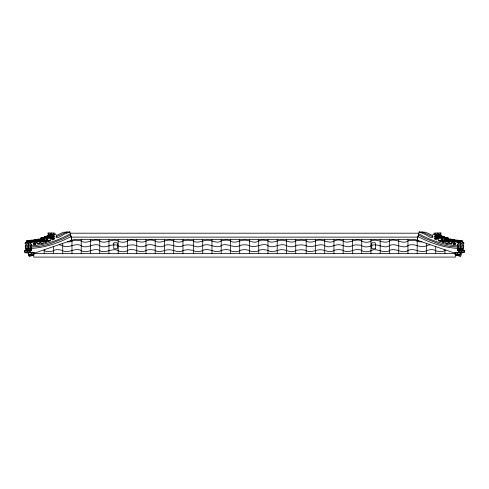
<?xml version="1.0" encoding="UTF-8"?>
<svg xmlns="http://www.w3.org/2000/svg" width="489" height="489" viewBox="0 0 489 489"><rect width="100%" height="100%" fill="white"/><g stroke="black" fill="none" stroke-linecap="round" stroke-linejoin="round"><path stroke-width="0.73" d="M37.402 239.83L37.72 239.274M40.19 239.83L40.605 239.139L41.052 239.359M40.324 240.771L43.154 240.894L43.38 240.368L43.191 243.186L41.186 243.546L40.245 239.427L39.725 240.166L36.975 240.13L36.84 240.857A1.369 0.966 90 0 1 36.901 241.12C37.451 242.85 36.901 244.855 39.328 243.785C41.302 238.381 38.093 242.941 36.467 240.093L30.899 240.093L30.446 240.814M455.198 254.867L460.1 254.861L460.54 252.624L463.92 252.593L464.55 251.163L464.354 250.423L463.908 250.582M441.011 241.658L438.639 240.771L438.682 239.414A0.721 0.507 -90 0 0 438.731 239.121L438.468 238.125L439.006 237.752L447.178 237.856M441.488 239.347A0.721 0.507 -90 0 0 441.518 239.121C440.87 238.326 442.826 236.046 441.115 236.89M455.021 244.262C454.147 239.237 456.206 243.277 456.378 240.619L462.05 240.6L462.307 241.957A3.282 2.323 -90 0 0 462.294 242.355M447.796 239.304L448.065 237.905L447.667 238.131M44.041 241.859A0.886 0.623 -90 0 1 43.949 241.542L43.869 240.918L47.152 240.973L46.473 237.99L47.598 237.746L47.396 238.858L48.368 240.955L48.02 241.56M43.429 241.358L44.823 241.358L44.878 241.707A6.54 4.627 -90 0 1 44.847 242.465L46.889 241.969A0.886 0.623 -90 0 1 46.73 241.542L46.657 240.918M445.338 239.274L451.182 239.139L445.369 239.145L444.635 240.588L441.811 240.625L441.873 240.985L444.733 240.771L445.167 240.93L445.057 241.542A0.886 0.623 -90 0 1 444.959 241.859M460.07 254.922L459.373 255.038M50.514 237.593L53.607 237.495L54.444 236.633A10.024 7.09 90 0 1 54.45 236.193L47.121 235.942L48.301 234.555L54.212 234.555L53.484 233.106L47.916 233.106L48.558 234.029L48.368 234.561M54.212 234.555C51.871 235.392 53.056 235.991 54.077 236.181M44.707 237.825C44.047 237.74 44.401 235.747 45.098 236.89M47.989 241.658L50.361 240.771L50.318 239.414A0.721 0.507 -90 0 1 50.269 239.121C50.905 238.381 49.01 236.059 50.667 236.89A1.412 0.996 -90 0 1 51.033 237.299C52.244 238.082 51.308 240.955 53.246 239.555A27.347 19.34 90 0 0 54.365 238.901L54.487 238.332L53.344 237.544M448.676 240.771L445.846 240.894L445.565 240.411L445.809 243.186L447.814 243.546L448.56 239.506L454.324 239.427L455.027 240.35M448.413 240.973L448.596 243.186L445.809 243.186M25.581 250.631L25.966 250.166A1.43 1.009 -90 0 1 25.856 249.848L25.96 249.017L31.565 249.017L31.571 248.339A1.265 0.892 -90 0 1 31.339 248.241L30.954 247.654A0.654 0.465 -90 0 1 30.99 247.171L31.003 247.128A4.682 3.307 -90 0 1 30.868 246.652L31.113 245.478A2.83 1.999 90 0 1 31.339 245.295L31.437 245.209A14.908 10.544 -90 0 0 31.681 244.971L30.685 243.284L25.153 243.192A1.357 0.96 -90 0 1 25.251 242.697L26.082 242.263M25.941 250.594L31.516 250.594L31.534 250.166A1.43 1.009 -90 0 1 31.424 249.848L31.565 249.017M445.571 241.358L444.177 241.358L444.122 241.707A6.54 4.627 90 0 0 444.153 242.465L442.111 241.969A0.886 0.623 -90 0 0 442.27 241.542L442.38 240.93L441.946 240.771M31.822 244.83L26.113 244.971A14.908 10.544 90 0 1 25.868 245.209L25.77 245.295A2.83 1.999 -90 0 0 25.538 245.478L25.294 246.652A4.682 3.307 90 0 0 25.428 247.128L25.422 247.171A0.654 0.465 -90 0 0 25.385 247.654L25.77 248.241A1.265 0.892 -90 0 0 25.996 248.339L31.626 248.345M39.701 241.108L39.725 240.166M451.787 240.82L452.099 241.621M25.092 250.582C23.6 250.454 25.165 253.901 26.754 252.746C29.187 251.517 28.001 254.231 29.089 255.166M451.359 239.806L451.567 239.433L452.282 240.441L451.396 243.155L451.604 244.072L449.422 243.608L449.03 240.777L449.299 241.108L452.129 241.028M454.14 239.806L445.846 239.592L445.705 239.274M441.879 235.942L435.222 235.949C438.107 236.193 433.138 234.402 435.516 233.106L441.084 233.106C439.006 234.714 441.94 234.586 441.805 236.12L434.55 236.193A10.024 7.09 -90 0 1 434.556 236.633L435.338 237.501L438.486 237.593M30.715 243.271L30.721 243.192A1.357 0.96 -90 0 1 30.825 242.697L31.351 242.141L32.268 242.489A3.282 2.323 -90 0 0 32.262 241.957L32.421 240.625L32.983 242.055L33.937 241.297L33.979 244.262M36.418 241.835L33.558 241.755L36.418 241.835L35.734 244.139L33.949 244.2M44.401 240.863L44.132 240.001A2.225 1.571 -90 0 1 43.992 239.304L43.717 237.905L44.114 238.131M454.892 241.957L452.771 241.969L453.052 241.053L452.533 240.093L452.16 240.857A1.369 0.966 -90 0 0 452.099 241.12L451.94 240.851M452.973 241.285L455.73 241.321L455.626 240.698M449.299 241.108C449.978 240.637 448.444 238.889 448.81 239.83M444.293 237.825L444.69 237.483L444.513 236.474L438.914 236.462L438.333 236.89A1.412 0.996 -90 0 0 437.967 237.299C436.756 238.082 437.692 240.955 435.754 239.555A27.347 19.34 90 0 1 434.635 238.901L434.513 238.332L435.656 237.544M437.417 238.895L437.3 238.332L437.906 238.149M445.98 239.622L445.846 240.894M26.706 242.355A3.282 2.323 -90 0 0 26.693 241.957L26.95 240.6L32.622 240.619M43.295 239.274L43.154 240.894M418.248 240.698L417.404 240.172A61.394 43.411 90 0 1 417.875 236.664L419.146 231.908L425.552 232.257A142.721 100.917 90 0 1 428.474 233.565L431.976 235.288M457.374 248.345L463.004 248.339A1.265 0.892 -90 0 0 463.23 248.241L463.615 247.654A0.654 0.465 -90 0 0 463.578 247.171L463.572 247.128A4.682 3.307 90 0 0 463.706 246.652L463.462 245.478A2.83 1.999 90 0 0 463.23 245.295L463.132 245.209A14.908 10.544 -90 0 1 462.887 244.971L463.89 243.284L458.285 243.271L457.319 244.971A14.908 10.544 90 0 0 457.563 245.209L457.661 245.295A2.83 1.999 -90 0 1 457.887 245.478L458.132 246.652A4.682 3.307 -90 0 1 457.997 247.128L458.01 247.171A0.654 0.465 -90 0 1 458.046 247.654L457.661 248.241A1.265 0.892 -90 0 1 457.429 248.339L457.576 249.848A1.43 1.009 -90 0 1 457.466 250.166L457.484 250.594L463.419 250.631M462.942 248.345L463.144 249.848A1.43 1.009 -90 0 1 463.034 250.166L463.059 250.594M455.039 253.828L454.953 252.575L463.951 252.513M463.853 243.271L463.847 243.192A1.357 0.96 -90 0 0 463.749 242.697C462.343 241.126 458.486 242.037 456.732 242.489A3.282 2.323 90 0 1 456.738 241.957L456.769 240.863L456.378 240.619M443.902 236.89L444.513 236.474L438.914 236.462L439.006 237.752M43.191 243.186L40.404 243.186L40.587 240.973M25.061 252.556L34.047 252.575L33.961 253.828M50.361 240.771L47.574 240.771M444.886 238.131L445.283 237.905L445.008 239.304A2.225 1.571 -90 0 1 444.868 240.001L444.593 241.639L444.177 241.358M440.98 241.56L440.632 240.955L441.604 238.858L441.475 237.77L442.527 237.99L441.811 240.625M25.99 249.017L26.058 248.345M444.69 237.483L439.122 237.403M43.032 239.586L34.676 239.427L33.973 240.35M39.89 239.854L34.212 239.922M438.126 235.924L437.374 236.156A10.024 7.09 -90 0 1 437.343 236.633L438.437 237.544M434.996 236.902L440.571 236.902L440.124 236.633A10.024 7.09 -90 0 0 440.124 236.193L440.913 235.924M36.388 241.768C36.333 241.334 32.335 242.055 33.399 240.649M36.058 241.321L36.467 240.093M47.885 236.89C46.235 236.046 48.111 238.394 47.482 239.121A0.721 0.507 -90 0 0 47.512 239.347M457.484 250.594C460.925 250.148 457.643 254.61 454.953 252.575M42.011 237.929L49.994 237.752M41.204 239.304L40.935 237.905L41.333 238.131M455.1 240.539L455.314 240.093L455.559 240.533M457.955 240.343L458.554 240.814M449.477 240.539L452.282 240.49M459.018 240.808L459.526 240.771L459.519 241.957A3.282 2.323 -90 0 0 459.513 242.355M49.878 237.403L44.303 237.44M452.582 241.835L455.442 241.755L452.582 241.835L453.266 244.139L455.051 244.2M54.212 236.016L48.111 236.004L48.876 236.193A10.024 7.09 -90 0 0 48.876 236.633L48.429 236.902L54.004 236.902M50.563 237.544L51.657 236.633A10.024 7.09 -90 0 1 51.663 236.193L50.874 235.924M40.031 239.702L34.383 239.726L39.927 239.757M26.712 241.554L32.298 241.529M36.901 241.621L37.213 240.82M440.528 234.677L434.917 234.665M50.391 240.686L47.622 240.661M57.024 235.288L60.526 233.565A142.721 100.917 -90 0 1 63.448 232.257L69.854 231.908L71.125 236.664A61.394 43.411 -90 0 1 71.596 240.172L70.752 240.698M71.962 241.053L70.178 241.78L67.348 241.902M352.422 245.612C348.675 248.253 344.342 245.814 340.558 244.879C335.301 243.699 331.365 248.143 326.077 246.432C319.867 241.456 311.903 249.61 305.704 245.423L301.56 244.824L296.407 245.282C293.467 247.697 288.443 246.988 285.362 245.123C279.519 243.235 274.952 248.119 269.188 246.389C263.064 241.285 255.6 249.28 249.476 245.612M50.233 235.942L49.909 235.942L50.086 235.386L51.424 234.555L50.703 233.106L52.072 233.082M239.689 245.612C233.565 249.28 226.101 241.285 219.971 246.389C214.035 248.106 209.066 242.905 203.069 245.374C200.343 247.202 195.374 247.489 192.758 245.282L187.605 244.824L183.461 245.423C177.391 249.634 169.255 241.444 163.082 246.432C157.336 248.009 152.782 243.155 146.951 245.105C144.059 247 139.732 247.501 136.737 245.612M426.457 245.619L426.005 246.04C419.868 248.51 414.709 242.831 408.511 245.337C402.844 249.8 396.286 242.837 390.191 245.209C384.58 249.775 377.905 243.064 371.872 245.282C368.95 247.477 363.718 247.501 360.864 245.209L355.796 244.842L352.428 245.606M71.975 241.022L75.135 240.233L80.697 240.716C86.4 245.117 92.916 238.161 99.022 240.582C104.646 245.136 111.303 238.363 117.329 240.655C120.257 242.825 125.49 242.844 128.338 240.545C134.438 238.186 139.713 244.249 145.63 241.248C148.479 239.586 153.253 239.402 155.96 241.554C161.688 243.724 166.303 238.773 172.091 240.38C175.441 241.969 180.258 243.143 183.467 240.765L187.605 240.178L192.843 240.686C196.774 244.066 202.214 240.57 206.517 240.246C211.609 239.567 216.847 244.512 221.56 240.686C224.897 240.026 229.029 239.494 231.865 241.774C236.572 243.467 240.068 239.787 244.579 240.178C249.097 239.781 252.587 243.467 257.3 241.774C260.136 239.494 264.262 240.02 267.605 240.686C272.312 244.506 277.556 239.573 282.648 240.246C286.976 240.576 292.355 244.042 296.316 240.686L301.56 240.178L305.698 240.765C308.877 243.192 313.742 241.951 317.074 240.38C322.862 238.773 327.477 243.724 333.205 241.554C336.23 239.298 341.334 239.5 344.366 241.713C350.216 243.553 354.916 238.357 360.827 240.545C363.675 242.837 368.914 242.831 371.829 240.655C377.863 238.357 384.525 245.136 390.143 240.582C396.243 238.155 402.771 245.117 408.468 240.716L414.03 240.233L417.19 241.022M44.823 241.358C43.833 242.067 44.346 239.06 43.417 239.152M445.112 250.35C442.796 252.33 439.03 251.56 436.274 251.01C433.181 248.595 428.523 249.641 425.277 251.23C419.336 252.935 414.568 247.844 408.59 250.172C402.924 254.677 396.347 247.782 390.259 250.056C384.641 254.616 377.966 248.027 371.933 250.13C369.012 252.324 363.773 252.397 360.919 250.111C354.794 247.507 348.95 254.231 343.205 250.435C340.485 249.249 337.202 249.634 334.366 250.172C329.806 253.932 324.61 249.353 319.684 249.763C315.167 249.855 309.879 253.602 305.704 250.301L301.56 249.702L296.267 250.246C292.764 253.07 287.764 250.955 284.023 249.824C278.467 248.4 273.155 254.097 267.954 250.435C264.628 249.469 260.227 248.98 257.306 251.297A7.176 2.427 0 0 1 250.875 251.303C247.287 249.06 241.878 249.06 238.284 251.303A7.176 2.427 0 0 1 231.859 251.297C228.889 248.999 224.262 249.317 221.016 250.625C215.258 253.901 209.805 247.874 203.748 250.007C200.734 251.866 195.796 252.507 192.892 250.246L187.605 249.702L183.461 250.301C179.42 253.602 173.956 249.861 169.481 249.763C164.548 249.353 159.359 253.932 154.799 250.172C151.963 249.634 148.687 249.256 145.973 250.429C140.227 254.243 134.371 247.507 128.246 250.111C125.392 252.397 120.147 252.324 117.226 250.13C111.192 248.027 104.518 254.616 98.9 250.056C92.818 247.776 86.235 254.677 80.575 250.172C74.597 247.844 69.829 252.929 63.882 251.23C60.636 249.641 55.978 248.595 52.885 251.01C50.153 251.554 46.418 252.318 44.102 250.392M461.121 250.582C462.973 250.973 460.118 254.39 458.358 252.617C457.215 252.483 458.193 255.619 456.585 255.038M28.368 250.631L28.753 250.166A1.43 1.009 -90 0 1 28.637 249.848L28.839 248.345A1.265 0.892 -90 0 1 28.558 248.241L28.166 247.654A0.654 0.465 -90 0 1 28.209 247.171L28.215 247.128A4.682 3.307 -90 0 1 28.081 246.652L28.325 245.478A2.83 1.999 90 0 1 28.558 245.295L28.655 245.209A14.908 10.544 -90 0 0 28.894 244.971L27.94 243.192A1.357 0.96 -90 0 1 28.038 242.697L28.863 242.263M47.072 240.79L43.869 240.918M426.463 245.6L429.917 244.836M239.696 245.606C242.642 244.518 246.517 244.518 249.469 245.606M54.536 238.791L51.583 238.895M460.137 242.263L460.962 242.697A1.357 0.96 -90 0 1 461.06 243.192L460.106 244.971A14.908 10.544 -90 0 0 460.345 245.209L460.442 245.295A2.83 1.999 -90 0 1 460.675 245.478L460.919 246.652A4.682 3.307 90 0 1 460.785 247.128L460.791 247.171A0.654 0.465 -90 0 1 460.834 247.654L460.442 248.241A1.265 0.892 -90 0 1 460.216 248.339L460.363 249.848A1.43 1.009 -90 0 1 460.247 250.166L460.632 250.631M462.918 242.263L463.37 242.171M70.538 233.632C58.368 240.405 44.854 245.117 30.862 245.869M70.716 234.903L63.185 238.742L51.18 243.375A133.234 94.212 90 0 1 47.164 244.696L39.499 246.322L31.162 247.061M47.195 236.12L47.671 235.857M460.338 254.225L454.77 254.225M71.076 236.523C58.857 242.899 45.587 247.526 31.748 248.363M33.441 240.533L33.686 240.093L33.9 240.539M31.516 250.594C28.136 250.252 31.284 254.555 34.047 252.575M67.066 231.908L55.899 236.957M69.854 231.908L69.016 232.257A142.721 100.917 -90 0 0 66.094 233.565C63.491 233.638 54.835 241.7 56.394 235.087A1.369 0.966 -90 0 0 56.088 234.708L55.281 234.451L54.86 233.082L53.484 233.106M47.916 233.106L49.285 233.082M32.415 255.038C29.884 254.916 33.136 250.869 27.885 252.874L29.218 256.578L33.46 255.056M33.723 253.381L73.564 239.647L415.601 239.647L455.442 253.381L455.442 257.092L33.723 257.092L33.723 253.381L455.442 253.381M25.11 243.284L26.253 244.83M36.045 240.784L26.663 240.863M436.928 233.082L438.297 233.106L437.576 234.555L438.914 235.386L438.829 235.979M439.715 233.082L441.084 233.106M452.955 240.784L462.337 240.863M447.948 239.359L448.395 239.139L448.602 239.506M25.294 245.869L25.685 245.833M70.379 233.192L418.572 233.192M434.788 234.555L440.632 234.561M48.472 234.677L54.083 234.665M47.127 235.68L52.702 235.68M436.298 235.68L441.873 235.68M52.244 235.845L53.637 235.845M435.363 235.845L436.756 235.845M47.121 235.942L53.778 235.949M434.788 236.016L440.889 236.004M48.264 236.211L54.45 236.193M434.55 236.193L440.736 236.211M48.876 236.633L54.444 236.633M434.556 236.633L440.124 236.633M44.554 237.189L50.122 237.128M71.131 237.134L417.789 237.134M438.877 237.189L444.446 237.189M44.523 237.226L50.098 237.226M438.902 237.226L444.477 237.226M51.015 237.446L53.802 237.446M435.198 237.446L437.985 237.446M44.365 237.581L49.933 237.581M439.067 237.581L444.635 237.581M40.935 237.905L46.577 237.892M442.423 237.892L448.065 237.905M40.899 237.99L46.473 237.99M442.527 237.99L448.101 237.99M47.751 238.284L50.538 238.284M438.462 238.284L441.249 238.284M51.094 238.149L54.487 238.332M434.513 238.332L437.3 238.332M434.464 238.791L437.252 238.791M43.631 239.145L37.8 239.152L38.27 239.359M38.087 239.274L43.662 239.274M34.646 239.433L43.839 239.359M445.161 239.359L454.354 239.433M40.44 239.506L34.86 239.806M448.969 239.702L454.617 239.726L449.073 239.757M449.11 239.854L454.788 239.922M44.132 240.001L46.92 240.001M442.08 240.001L444.868 240.001M40.281 240.154L43.069 240.154M43.998 240.154L46.901 240.056M442.099 240.056L445.002 240.154M445.931 240.154L448.719 240.154M449.238 240.13L452.025 240.13M452.533 240.093L458.101 240.093M36.718 240.441L39.505 240.441M449.495 240.441L452.282 240.441M30.66 240.533L36.345 240.49M36.736 240.539L39.505 240.49M452.655 240.49L458.34 240.533M36.773 240.582L39.688 240.594M44.401 240.625L47.188 240.625M438.609 240.686L441.378 240.661M449.348 240.6L452.227 240.582M27.054 240.619L32.714 240.692M456.286 240.692L461.861 240.692M40.416 240.851L43.197 240.851M438.639 240.771L441.426 240.771M445.803 240.851L448.627 240.894M442.343 240.918L445.167 240.93M33.16 241.053L35.948 241.053M43.833 241.01L46.62 241.01M442.38 241.01L445.167 241.01M453.052 241.053L455.84 241.053M33.166 241.138L35.954 241.138M44.028 241.101L46.865 241.083M442.135 241.083L444.972 241.101M453.046 241.138L455.834 241.138M32.451 241.224L33.845 241.224M455.155 241.224L456.549 241.224M26.736 241.468L32.305 241.468M43.478 241.48L44.872 241.48M444.128 241.48L445.522 241.48M456.695 241.468L462.264 241.468M40.355 241.578L43.142 241.578M445.858 241.578L448.645 241.578M456.72 241.554L462.288 241.554M36.809 241.792L39.597 241.792M449.403 241.792L452.191 241.792M34.108 241.957L36.229 241.969M44.799 241.969L46.889 241.969M442.111 241.969L444.201 241.969M25.63 242.171L31.198 242.171M37.494 243.608L39.578 243.608M449.422 243.608L451.506 243.608M33.154 243.773L35.941 243.773M453.058 243.773L455.846 243.773M33.643 244.139L35.734 244.139M453.266 244.139L455.357 244.139M457.178 244.83L462.747 244.83M25.22 245.979L30.789 245.979M458.211 245.979L463.78 245.979M31.003 247.128L25.428 247.128A4.682 3.307 -90 0 1 25.294 246.652M457.997 247.128L463.572 247.128M457.466 249.017L463.04 249.017M25.923 249.035L31.492 249.035M457.508 249.035L463.077 249.035M25.978 250.215L31.547 250.215M457.453 250.215L463.022 250.215M24.646 250.423L30.312 250.38M458.688 250.38L464.354 250.423M25.96 250.545L31.534 250.545M457.466 250.545L463.04 250.545M24.456 251.273L30.055 251.34M458.945 251.34L464.544 251.273M25.031 252.373L30.605 252.373M458.395 252.373L463.969 252.373M25.08 252.593L30.654 252.593M458.346 252.593L463.92 252.593M28.662 254.225L34.23 254.225M28.778 254.604L33.655 254.604M455.345 254.604L460.222 254.604M28.93 254.922L33.802 254.867M28.93 255.038L33.827 255.087M455.173 255.087L460.07 255.038M421.818 241.902L418.987 241.78L417.203 241.053M457.838 247.061L449.501 246.322L441.836 244.696A133.234 94.212 -90 0 1 437.82 243.375L425.815 238.742L418.284 234.903M59.248 244.836L62.696 245.6M463.315 245.833L463.706 245.869M458.138 245.869C444.146 245.117 430.632 240.405 418.462 233.632M457.252 248.363C443.413 247.526 430.143 242.899 417.924 236.523M458.285 243.271L458.279 243.192A1.357 0.96 -90 0 0 458.175 242.697L457.802 242.171M28.215 252.721C27.408 252.581 26.736 250.142 27.879 250.582M461.543 252.752L461.873 252.874L460.54 256.578L456.298 255.056M435.516 233.106L434.14 233.082L433.719 234.451L432.912 234.708A1.369 0.966 -90 0 0 432.606 235.087C434.165 241.7 425.509 233.638 422.906 233.565A142.721 100.917 -90 0 0 419.984 232.257L419.146 231.908M441.329 235.857L441.805 236.12M421.934 231.908L433.101 236.957M136.731 245.606L133.369 244.842L128.301 245.209C125.447 247.501 120.208 247.477 117.293 245.282C111.26 243.064 104.585 249.775 98.967 245.209C92.879 242.831 86.315 249.8 80.648 245.337C74.456 242.831 69.297 248.51 63.154 246.04L62.714 245.625M451.28 239.274L451.598 239.83M29.982 240.808L29.474 240.771L29.481 241.957A3.282 2.323 -90 0 1 29.487 242.355M51.7 238.332L51.748 238.791M36.975 240.13L37.433 239.433L37.641 239.806M444.959 249.769L444.959 253.381M435.711 246.584L435.711 253.381M426.445 243.583L426.445 253.381M417.19 240.227L417.19 253.381M407.948 239.647L407.948 253.381M398.712 239.647L398.712 253.381M389.44 239.647L389.44 253.381M380.197 239.647L380.197 253.381M370.949 239.647L370.949 253.381M361.701 239.647L361.701 253.381M352.428 239.647L352.428 253.381M343.186 239.647L343.186 253.381M333.956 239.647L333.956 253.381M324.696 239.647L324.696 253.381M315.454 239.647L315.454 253.381M306.187 239.647L306.187 253.381M295.723 239.647L295.723 253.381M286.45 239.647L286.45 253.381M277.208 239.647L277.208 253.381M267.954 239.647L267.954 253.381M258.718 239.647L258.718 253.381M249.469 239.647L249.469 253.381M239.696 239.647L239.696 253.381M230.447 239.647L230.447 253.381M221.211 239.647L221.211 253.381M211.957 239.647L211.957 253.381M202.715 239.647L202.715 253.381M193.442 239.647L193.442 253.381M182.978 239.647L182.978 253.381M173.705 239.647L173.705 253.381M164.463 239.647L164.463 253.381M155.209 239.647L155.209 253.381M145.973 239.647L145.973 253.381M136.731 239.647L136.731 253.381M127.464 239.647L127.464 253.381M118.21 239.647L118.21 253.381M108.961 239.647L108.961 253.381M99.719 239.647L99.719 253.381M90.453 239.647L90.453 253.381M81.217 239.647L81.217 253.381M71.975 240.227L71.975 253.381M62.714 243.583L62.714 253.381M53.454 246.584L53.454 253.381M44.206 249.769L44.206 253.381M71.125 236.664A61.394 43.411 90 0 1 71.596 240.172M25.996 248.339A1.265 0.892 90 0 1 25.77 248.241M417.404 240.172A61.394 43.411 -90 0 1 417.875 236.664M463.23 245.295A2.83 1.999 -90 0 1 463.462 245.478M113.772 243.18L113.766 248.461A1.009 0.342 0 0 0 114.774 248.767L116.455 248.767A1.009 0.342 0 0 0 117.409 248.424L117.421 243.088A1.009 0.342 0 0 0 116.443 242.746L114.781 242.746A1.009 0.342 0 0 0 113.772 243.064L113.772 243.18M375.405 248.369L375.399 248.461A1.009 0.342 0 0 1 374.385 248.767L372.71 248.767A1.009 0.342 0 0 1 371.75 248.424L371.738 243.088A1.009 0.342 0 0 1 372.722 242.746L374.378 242.746A1.009 0.342 0 0 1 375.387 243.064L375.405 248.369M50.086 236.462L44.487 236.474L50.043 236.505"/></g></svg>
